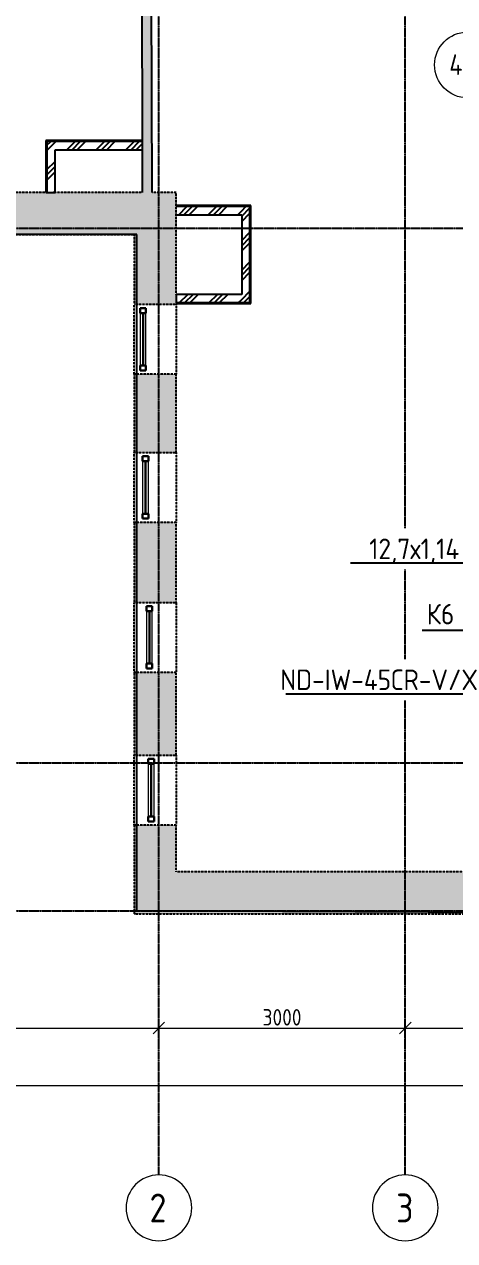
# Model space of a CAD drawing. Header units: millimetres. Extents: x -129048 to 476301, y -5853 to 215316.
# Drawn here: x 321675 to 326917, y -3553 to 11234 of the extents above; entities that cross this region are included whole.
import ezdxf
from ezdxf import colors
from ezdxf.entities.mleader import LeaderData, LeaderLine
from ezdxf.math import Vec2, Vec3

# ---------------------------------------------------------------- set-up
doc = ezdxf.new("R2010")
doc.units = ezdxf.units.MM
doc.linetypes.add('ADSK_Линия сетки', pattern=[25, 20, -2.5, 0, -2.5])
doc.linetypes.add('ADSK_Снесено', pattern=[4.5, 3, -1.5])
for name, color, linetype, lineweight, true_color in [('_ Окна', 5, 'Continuous', 30, 0x0000ff), ('Стены внутренние', 5, 'Continuous', 18, 0x0000ff), ('Стены наружные', 1, 'ADSK_Снесено', 18, 0xff0000), ('Стены штриховка', 5, 'Continuous', 18, 0x0000ff)]:
    doc.layers.add(name, color=color, linetype=linetype, lineweight=lineweight, true_color=true_color)
for name, color, linetype, lineweight in [('GAZLAITER', 1, 'Continuous', 40), ('Кондеи', 6, 'Continuous', 60), ('Марки помещений', 7, 'Continuous', 20), ('Окна', 251, 'Continuous', 18), ('Оси', 7, 'Continuous', 9)]:
    doc.layers.add(name, color=color, linetype=linetype, lineweight=lineweight)
doc.styles.add('GOST Common', font='GOST Common_0.ttf', dxfattribs={"width": 0.9, "height": 350})
doc.styles.add('GOST Common_1', font='GOST Common_0.ttf', dxfattribs={"width": 0.9, "height": 200})
doc.styles.add('GOST Common_2', font='GOST Common_0.ttf', dxfattribs={"width": 0.9, "height": 250})
doc.styles.add('PIK', font='isocpeur.ttf', dxfattribs={"width": 0.9, "height": 250})
doc.dimstyles.new('ADSK_Основной_2_5_мм', dxfattribs={"dimscale": 304.8, "dimtxt": 251.428749, "dimasz": 0.463911, "dimexe": 0.492126, "dimexo": 0.492126, "dimgap": 0.098425, "dimtad": 1, "dimdec": 1, "dimrnd": 0.1, "dimdsep": 46, "dimtxsty": 'GOST Common_1', "dimblk1": 'OBLIQUE', "dimblk2": 'OBLIQUE', "dimsah": 1, "dimcen": 0.09, "dimdle": 0.492126, "dimazin": 2, "dimtfac": 1, "dimtdec": 4, "dimtix": 1, "dimtmove": 0, "dimatfit": 3, "dimfxl": 1, "dimtvp": 1, "dimtfill": 1, "dimtolj": 1, "dimtzin": 0, "dimlwd": 20, "dimlwe": 20, "dimarcsym": 2})
pattern_1 = [(45, (322754.53, 150), (-179.605, 179.605), []), (45, (322818.03, 150), (0, 359.21), []), (45, (322691.03, 150), (0, 359.21), [])]

# ---------------------------------------------------------------- blocks, each defined once
blk = doc.blocks.new('Витраж-тент со смещением вовне - 60мм 30 сдвиг-V7-04 План 4-го этажа')
at = {"layer": '_ Окна'}
for p, q in [((-379, 25), (-379, -45)), ((-379, 25), (-319, 25)), ((-379, -45), (-379, 25)), ((-319, 25), (-319, -45)), ((379, 25), (319, 25)), ((319, 25), (319, -45)), ((379, -45), (379, 25)), ((379, -45), (379, 25)), ((-319, -45), (-379, -45)), ((-319, -10), (319, -10)), ((319, -45), (379, -45))]:
    blk.add_line(p, q, dxfattribs=at)
at = {"layer": 'Окна'}
for p, q in [((319, 25), (-319, 25)), ((-319, -45), (319, -45))]:
    blk.add_line(p, q, dxfattribs=at)
blk = doc.blocks.new('Ось сетки - Круг_Ø8 мм-6577-04 План 4-го этажа')
at = {"layer": 'Оси', "lineweight": 20}
for start, end in [(360, 180), (180, 360)]:
    blk.add_arc((0, 0), 4, start, end, dxfattribs=at)
blk = doc.blocks.new('ADSK_Марка_Помещение_ОдноЗначение - Номер-247393-04 План 4-го этажа')
at = {"layer": 'Марки помещений'}
blk.add_circle((0, 0), 4, dxfattribs=at)
blk = doc.blocks.new('_Oblique')
at = {"color": 0, "linetype": 'ByBlock', "lineweight": -2}
blk.add_line((-0.5, -0.5), (0.5, 0.5), dxfattribs=at)
blk = doc.blocks.new('*D2676')
at = {"color": 0, "lineweight": 20, "transparency": 16777216}
for p, q in [((316664, -968), (323464, -968)), ((316814, -1018), (316814, -1118)), ((323314, -1018), (323314, -1118))]:
    blk.add_line(p, q, dxfattribs=at)
at = {"layer": 'Defpoints', "color": 0, "transparency": 16777216}
for p in [(316814, -868), (323314, -868), (323314, -968)]:
    blk.add_point(p, dxfattribs=at)
at = {"color": 0, "lineweight": 20, "transparency": 16777216, "xscale": 141.4, "yscale": 141.4, "zscale": 141.4, "rotation": 180}
blk.add_blockref('_Oblique', (316814, -968), dxfattribs=at)
at = {"color": 0, "lineweight": 20, "transparency": 16777216, "xscale": 141.4, "yscale": 141.4, "zscale": 141.4}
blk.add_blockref('_Oblique', (323314, -968), dxfattribs=at)
at = {"color": 0, "lineweight": 25, "transparency": 16777216, "insert": (320064, -838), "char_height": 200, "width": 756.84, "attachment_point": 5, "style": 'GOST Common_1', "bg_fill": 3, "box_fill_scale": 1.1, "bg_fill_color": 256, "bg_fill_true_color": 13158600, "bg_fill_transparency": 0}
blk.add_mtext('\\A1;6500', dxfattribs=at)
blk = doc.blocks.new('*D2677')
at = {"color": 0, "lineweight": 20, "transparency": 16777216}
for p, q in [((323164, -968), (326464, -968)), ((323314, -1018), (323314, -1118)), ((326314, -1018), (326314, -1118))]:
    blk.add_line(p, q, dxfattribs=at)
at = {"layer": 'Defpoints', "color": 0, "transparency": 16777216}
for p in [(323314, -868), (326314, -868), (326314, -968)]:
    blk.add_point(p, dxfattribs=at)
at = {"color": 0, "lineweight": 20, "transparency": 16777216, "xscale": 141.4, "yscale": 141.4, "zscale": 141.4, "rotation": 180}
blk.add_blockref('_Oblique', (323314, -968), dxfattribs=at)
at = {"color": 0, "lineweight": 20, "transparency": 16777216, "xscale": 141.4, "yscale": 141.4, "zscale": 141.4}
blk.add_blockref('_Oblique', (326314, -968), dxfattribs=at)
at = {"color": 0, "lineweight": 25, "transparency": 16777216, "insert": (324814, -838), "char_height": 200, "width": 756.84, "attachment_point": 5, "style": 'GOST Common_1', "bg_fill": 3, "box_fill_scale": 1.1, "bg_fill_color": 256, "bg_fill_true_color": 13158600, "bg_fill_transparency": 0}
blk.add_mtext('\\A1;3000', dxfattribs=at)
blk = doc.blocks.new('*D2678')
at = {"color": 0, "lineweight": 20, "transparency": 16777216}
for p, q in [((326164, -968), (330614, -968)), ((326314, -1018), (326314, -1118)), ((330464, -1018), (330464, -1118))]:
    blk.add_line(p, q, dxfattribs=at)
at = {"layer": 'Defpoints', "color": 0, "transparency": 16777216}
for p in [(326314, -868), (330464, -868), (330464, -968)]:
    blk.add_point(p, dxfattribs=at)
at = {"color": 0, "lineweight": 20, "transparency": 16777216, "xscale": 141.4, "yscale": 141.4, "zscale": 141.4, "rotation": 180}
blk.add_blockref('_Oblique', (326314, -968), dxfattribs=at)
at = {"color": 0, "lineweight": 20, "transparency": 16777216, "xscale": 141.4, "yscale": 141.4, "zscale": 141.4}
blk.add_blockref('_Oblique', (330464, -968), dxfattribs=at)
at = {"color": 0, "lineweight": 25, "transparency": 16777216, "insert": (328389, -838), "char_height": 200, "width": 726.16, "attachment_point": 5, "style": 'GOST Common_1', "bg_fill": 3, "box_fill_scale": 1.1, "bg_fill_color": 256, "bg_fill_true_color": 13158600, "bg_fill_transparency": 0}
blk.add_mtext('\\A1;4150', dxfattribs=at)
blk = doc.blocks.new('*D2694')
at = {"color": 0, "lineweight": 20, "transparency": 16777216}
for p, q in [((316664, -1668), (378814, -1668)), ((316814, -1718), (316814, -1818)), ((378664, -1718), (378664, -1818))]:
    blk.add_line(p, q, dxfattribs=at)
at = {"layer": 'Defpoints', "color": 0, "transparency": 16777216}
for p in [(316814, -1568), (378664, -1568), (378664, -1668)]:
    blk.add_point(p, dxfattribs=at)
at = {"color": 0, "lineweight": 20, "transparency": 16777216, "xscale": 141.4, "yscale": 141.4, "zscale": 141.4, "rotation": 180}
blk.add_blockref('_Oblique', (316814, -1668), dxfattribs=at)
at = {"color": 0, "lineweight": 20, "transparency": 16777216, "xscale": 141.4, "yscale": 141.4, "zscale": 141.4}
blk.add_blockref('_Oblique', (378664, -1668), dxfattribs=at)
at = {"color": 0, "lineweight": 25, "transparency": 16777216, "insert": (347739, -1538), "char_height": 200, "width": 889.8, "attachment_point": 5, "style": 'GOST Common_1', "bg_fill": 3, "box_fill_scale": 1.1, "bg_fill_color": 256, "bg_fill_true_color": 13158600, "bg_fill_transparency": 0}
blk.add_mtext('\\A1;61850', dxfattribs=at)

msp = doc.modelspace()

# ---------------------------------------------------------------- hatches: boundary and pattern name
at = {"layer": 'Стены внутренние', "lineweight": 25, "true_color": 0x636466}
msp.add_hatch(color=251, dxfattribs=at).paths.add_polyline_path([(323232.76956, 9189.25245), (323223.90373, 12521.95083), (323103.90416, 12521.62636), (323112.76913, 9189.25245)])
h = msp.add_hatch(dxfattribs=at)
h.set_pattern_fill('FP_1', color=251, style=0, pattern_type=2)
h.set_pattern_definition(pattern_1)
h.paths.add_polyline_path([(321951.76748, 9189.25245), (322051.76748, 9189.25245), (322051.76748, 9810.33716), (321951.76748, 9810.33716), (321951.76748, 9683.51984)])
h = msp.add_hatch(dxfattribs=at)
h.set_pattern_fill('FP_1', color=251, style=0, pattern_type=2)
h.set_pattern_definition(pattern_1)
h.paths.add_polyline_path([(323103.90416, 9710.33716), (323111.38292, 9710.33716), (323111.11689, 9810.33716), (322051.76748, 9810.33716), (322051.76748, 9710.33716)])
h = msp.add_hatch(dxfattribs=at)
h.set_pattern_fill('FP_1', color=251, style=0, pattern_type=2)
h.set_pattern_definition(pattern_1)
h.paths.add_polyline_path([(324322.91266, 8918.06061), (324322.91266, 9018.06061), (323525.32804, 9018.06061), (323525.32804, 8918.06061)])
h = msp.add_hatch(dxfattribs=at)
h.set_pattern_fill('FP_1', color=251, style=0, pattern_type=2)
h.set_pattern_definition(pattern_1)
h.paths.add_polyline_path([(324422.91266, 7851.38518), (324422.91266, 9018.06061), (324322.91266, 9018.06061), (324322.91266, 7851.38518)])
h = msp.add_hatch(dxfattribs=at)
h.set_pattern_fill('FP_1', color=251, style=0, pattern_type=2)
h.set_pattern_definition(pattern_1)
h.paths.add_polyline_path([(324322.91266, 7851.38518), (324322.91266, 7951.38518), (323525.32804, 7951.38518), (323525.32804, 7851.38518)])
at = {"layer": 'Стены наружные', "lineweight": 25, "true_color": 0x636466}
for points in [[(323352.51998, 8679.25245), (323525.32804, 8679.25245), (323525.32804, 9189.25245), (316613.4925, 9189.25245), (316613.4925, 8679.25245), (323270.16168, 8679.25245)], [(323525.32804, 422.0206), (331027.53199, 422.0206), (331027.53199, 932.0206), (323525.32804, 932.0206), (323525.32804, 805.4176)]]:
    msp.add_hatch(color=251, dxfattribs=at).paths.add_polyline_path(points)
h = msp.add_hatch(color=251, dxfattribs=at)
h.paths.add_polyline_path([(323457.14692, 422.0206), (323525.32804, 422.0206), (323525.32804, 1498.76228), (323015.32804, 1498.76228), (323015.32804, 422.0206), (323352.51998, 422.0206)])
h.paths.add_polyline_path([(323525.32804, 2348.76228), (323525.32804, 3356.06065), (323015.32804, 3356.06065), (323015.32804, 2348.76228), (323457.14692, 2348.76228)])
h.paths.add_polyline_path([(323410.13803, 4206.06065), (323525.32804, 4206.06065), (323525.32804, 5178.61193), (323015.32804, 5178.61193), (323015.32804, 4206.06065), (323352.51998, 4206.06065)])
h.paths.add_polyline_path([(323525.32804, 6028.61193), (323525.32804, 6980.72217), (323015.32804, 6980.72217), (323015.32804, 6028.61193), (323457.14692, 6028.61193)])
h.paths.add_polyline_path([(323352.51998, 7830.72217), (323525.32804, 7830.72217), (323525.32804, 8679.25245), (323015.32804, 8679.25245), (323015.32804, 7830.72217), (323265.59042, 7830.72217)])

# ---------------------------------------------------------------- linework, layer by layer
at = {"linetype": 'ADSK_Линия сетки', "lineweight": 25}
for p, q in [((323314.44493, -2753.38365), (323314.44493, 44571.85247)), ((326314.44493, -2753.38365), (326314.44493, 44571.85247)), ((311668.30983, 8756.78828), (379896.25284, 8756.78828)), ((311668.30983, 2256.78828), (379896.25284, 2256.78828)), ((311668.30983, 456.78828), (379896.25284, 456.78828))]:
    msp.add_line(p, q, dxfattribs=at)
at = {"color": 251, "lineweight": 25, "true_color": 0x636466}
msp.add_lwpolyline([(323045.03328, 8679.25245), (316613.4925, 8679.25245), (316475.78335, 43878.86858), (326698.0336, 43878.86858), (326698.0336, 21068.63165), (326084.6294, 21068.63165), (326136.16785, 13231.21845)], dxfattribs=at)
at = {"layer": 'Стены внутренние', "color": 251, "lineweight": 25, "true_color": 0x636466}
for p, q in [((323103.90416, 12521.6316), (323111.08497, 9822.33716)), ((323232.76956, 9189.25245), (323223.90373, 12521.95083)), ((321939.76748, 9822.33716), (321939.76748, 9189.25245)), ((323111.08497, 9822.33716), (321939.76748, 9822.33716)), ((323111.09029, 9820.33716), (323112.76913, 9189.25245)), ((322051.76748, 9189.25245), (322051.76748, 9710.33716)), ((322051.76748, 9710.33716), (323111.38292, 9710.33716)), ((321941.76748, 9189.25245), (322051.76748, 9189.25245)), ((324434.91266, 9030.06061), (323525.32804, 9030.06061)), ((324434.91266, 7839.38518), (324434.91266, 9030.06061)), ((323525.32804, 8918.06061), (324322.91266, 8918.06061)), ((324322.91266, 8918.06061), (324322.91266, 7951.38518)), ((324322.91266, 7951.38518), (323525.32804, 7951.38518)), ((323525.32804, 7951.38518), (323525.32804, 7841.38518)), ((323525.32804, 7839.38518), (324434.91266, 7839.38518))]:
    msp.add_line(p, q, dxfattribs=at)
at = {"layer": 'Стены наружные', "color": 251, "lineweight": 25, "true_color": 0x636466}
for p, q in [((321939.76748, 9189.25245), (317123.4925, 9189.25245)), ((323112.76913, 9189.25245), (322051.76748, 9189.25245)), ((323525.32804, 9189.25245), (323232.76956, 9189.25245)), ((323525.32804, 7951.38518), (323525.32804, 9189.25245)), ((316613.4925, 8679.25245), (323015.32804, 8679.25245)), ((323015.32804, 8679.25245), (323015.32804, 7830.72217)), ((323525.32804, 7830.72217), (323525.32804, 7839.38518)), ((323015.32804, 7830.72217), (323525.32804, 7830.72217)), ((323015.32804, 6980.72217), (323015.32804, 7830.72217)), ((323525.32804, 7830.72217), (323525.32804, 6980.72217)), ((323015.32804, 6980.72217), (323015.32804, 6028.61193)), ((323525.32804, 6980.72217), (323015.32804, 6980.72217)), ((323525.32804, 6028.61193), (323525.32804, 6980.72217)), ((323015.32804, 6028.61193), (323525.32804, 6028.61193)), ((323015.32804, 5178.61193), (323015.32804, 6028.61193)), ((323525.32804, 6028.61193), (323525.32804, 5178.61193)), ((323015.32804, 5178.61193), (323015.32804, 4206.06065)), ((323525.32804, 5178.61193), (323015.32804, 5178.61193)), ((323525.32804, 4206.06065), (323525.32804, 5178.61193)), ((323015.32804, 4206.06065), (323525.32804, 4206.06065)), ((323015.32804, 3356.06065), (323015.32804, 4206.06065)), ((323525.32804, 4206.06065), (323525.32804, 3356.06065)), ((323015.32804, 3356.06065), (323015.32804, 2348.76228)), ((323525.32804, 3356.06065), (323015.32804, 3356.06065)), ((323525.32804, 2348.76228), (323525.32804, 3356.06065)), ((323015.32804, 2348.76228), (323525.32804, 2348.76228)), ((323015.32804, 1498.76228), (323015.32804, 2348.76228)), ((323525.32804, 2348.76228), (323525.32804, 1498.76228)), ((323015.32804, 1498.76228), (323015.32804, 422.0206)), ((323525.32804, 1498.76228), (323015.32804, 1498.76228)), ((323525.32804, 932.0206), (323525.32804, 1498.76228)), ((328241.41032, 932.0206), (323525.32804, 932.0206)), ((323015.32804, 422.0206), (331027.53199, 422.0206))]:
    msp.add_line(p, q, dxfattribs=at)
at = {"layer": 'Стены штриховка', "color": 251, "lineweight": 25, "true_color": 0x636466}
for p, q in [((323111.09029, 9820.33716), (321939.76748, 9820.33716)), ((321941.76748, 9822.33716), (321941.76748, 9189.25245)), ((321951.76748, 9820.33716), (321951.76748, 9822.33716)), ((321951.76748, 9810.33716), (321951.76748, 9189.25245)), ((323111.11689, 9810.33716), (321951.76748, 9810.33716)), ((323111.09029, 9820.33716), (323111.08497, 9822.33716)), ((321939.76748, 9189.25245), (321941.76748, 9189.25245)), ((324434.91266, 9028.06061), (323525.32804, 9028.06061)), ((324422.91266, 9030.06061), (324422.91266, 9028.06061)), ((324432.91266, 7839.38518), (324432.91266, 9030.06061)), ((324422.91266, 9018.06061), (323525.32804, 9018.06061)), ((324422.91266, 7851.38518), (324422.91266, 9018.06061)), ((323525.32804, 7851.38518), (324422.91266, 7851.38518)), ((323525.32804, 7841.38518), (323525.32804, 7839.38518)), ((323525.32804, 7841.38518), (324434.91266, 7841.38518)), ((324422.91266, 7841.38518), (324422.91266, 7839.38518))]:
    msp.add_line(p, q, dxfattribs=at)

# ---------------------------------------------------------------- block references
at = {"lineweight": 25, "xscale": 99.99999999999993, "yscale": 99.99999999999993, "zscale": 99.99999999999993}
for p in [(323314.44493, -3153.38365), (326314.44493, -3153.38365)]:
    msp.add_blockref('Ось сетки - Круг_Ø8 мм-6577-04 План 4-го этажа', p, dxfattribs=at)
at = {"layer": '_ Окна', "color": 251, "lineweight": 25, "true_color": 0x636466, "rotation": 89.99999999999993}
for p in [(323112.06586, 7405.72217), (323141.54277, 5603.61193), (323188.55228, 3781.06065), (323210.52293, 1923.76228)]:
    msp.add_blockref('Витраж-тент со смещением вовне - 60мм 30 сдвиг-V7-04 План 4-го этажа', p, dxfattribs=at)
at = {"layer": 'Марки помещений', "color": 251, "lineweight": 25, "true_color": 0x636466, "xscale": 99.99999999999993, "yscale": 99.99999999999993, "zscale": 99.99999999999993}
msp.add_blockref('ADSK_Марка_Помещение_ОдноЗначение - Номер-247393-04 План 4-го этажа', (327071.0741, 10740.79814), dxfattribs=at)

# ---------------------------------------------------------------- texts
at = {"lineweight": 25, "char_height": 350, "attachment_point": 1, "style": 'GOST Common'}
for s, insert, width in [('\\fGOST Common|b0|i0|c204|p34|;\\W.9;2', (323200.66427, -2980.85029), 274.177125), ('\\fGOST Common|b0|i0|c204|p34|;\\W.9;3', (326203.36427, -2980.85029), 266.9619375)]:
    msp.add_mtext(s, dxfattribs=dict(at, insert=insert, width=width))
at = {"layer": 'Марки помещений', "color": 251, "lineweight": 25, "true_color": 0x636466, "insert": (326850.11684, 10868.52321), "char_height": 250, "width": 548.35425, "attachment_point": 1, "style": 'GOST Common_2'}
msp.add_mtext('401', dxfattribs=at)

# ---------------------------------------------------------------- next in the draw order: dimensions: what is measured, and where the dimension line sits
at = {"lineweight": 25}
for base, p1, p2, override, picture, middle in [((323314.44493, -967.89416), (316814.44493, -867.90926), (323314.44493, -867.90926), {"dimpost": '<>', "dimfxl": 6500}, '*D2676', (320064.44493, -837.89416)), ((378664.44493, -1667.89416), (316814.44493, -1567.90926), (378664.44493, -1567.90926), {"dimpost": '<>', "dimfxl": 61850}, '*D2694', (347739.44493, -1537.89416))]:
    dim = msp.add_linear_dim(base=base, p1=p1, p2=p2, dimstyle='ADSK_Основной_2_5_мм', override=override, dxfattribs=at)
    dim.commit()
    dim.dimension.update_dxf_attribs({"geometry": picture, "text_midpoint": middle})

# ---------------------------------------------------------------- next in the draw order: dimensions: what is measured, and where the dimension line sits
dim = msp.add_linear_dim(base=(326314.44493, -967.89416), p1=(323314.44493, -867.90926), p2=(326314.44493, -867.90926), dimstyle='ADSK_Основной_2_5_мм', override={"dimpost": '<>', "dimfxl": 3000}, dxfattribs=at)
dim.commit()
dim.dimension.update_dxf_attribs({"geometry": '*D2677', "text_midpoint": (324814.44493, -837.89416)})

# ---------------------------------------------------------------- next in the draw order: dimensions: what is measured, and where the dimension line sits
dim = msp.add_linear_dim(base=(330464.44493, -967.89416), p1=(326314.44493, -867.90926), p2=(330464.44493, -867.90926), dimstyle='ADSK_Основной_2_5_мм', override={"dimpost": '<>', "dimfxl": 4150}, dxfattribs=at)
dim.commit()
dim.dimension.update_dxf_attribs({"geometry": '*D2678', "text_midpoint": (328389.44493, -837.89416)})

# ---------------------------------------------------------------- next in the draw order: linework, layer by layer
at = {"color": 251, "lineweight": 25, "true_color": 0x636466}
msp.add_lwpolyline([(368787.74668, 21084.05859), (368787.74668, 43909.20652), (378787.15222, 43909.20652), (378968.4838, 8682.30207), (372687.93529, 8682.30207), (372687.93529, 300.23165), (364791.46628, 300.23165), (364791.46628, 2256.78828), (353990.50813, 2336.47811), (354090.93005, 2335.73719), (354090.93005, -2582.56685), (341727.17826, -2582.56685), (341727.17826, 2336.47811), (331027.53199, 2336.47811), (331027.53199, 422.0206), (323045.03328, 456.78828), (323045.03328, 8679.25245)], dxfattribs=at)

# ---------------------------------------------------------------- next in the draw order: leaders
at = {"layer": 'Кондеи', "color": 18, "lineweight": 25, "ltscale": 10, "true_color": 0x000000}
ml = msp.add_multileader_mtext('Standard', dxfattribs=at)
ml.set_content('ND-IW-45СR-V/X', color=250, style='PIK')
ml.set_leader_properties()
ml.build(insert=Vec2(0, 0))
ml.multileader.update_dxf_attribs({"text_left_attachment_type": 6, "text_right_attachment_type": 6, "dogleg_length": 0.36, "arrow_head_size": 0.18})
ctx = ml.context
ctx.base_point, ctx.char_height, ctx.arrow_head_size, ctx.landing_gap_size, ctx.plane_origin = Vec3(324860.20455, 3090.6239), 250, 0.18, 0.09, Vec3(328473.46273, 3040.27973)
ctx.left_attachment, ctx.right_attachment, ctx.text_align_type = 6, 6, 2
notes = []
notes.append((ctx, [(0, (1, 1, 0), (327200.74455, 3090.6239), (-1, 0), 0.36, [(0, [(328473.46273, 3040.27973)], 0, [])])]))
ctx.mtext.insert, ctx.mtext.alignment, ctx.mtext.flow_direction = Vec3(327200.29455, 3390.6239), 3, 5
ctx.mtext.has_bg_fill, ctx.mtext.bg_color, ctx.mtext.bg_scale_factor, ctx.mtext.bg_transparency, ctx.mtext.use_window_bg_color = 1, -1027028792, 1.5, 0, 1
for ctx, leaders in notes:
    for number, flags, end, landing, length, lines in leaders:
        leader = LeaderData()
        leader.index, (leader.has_last_leader_line, leader.has_dogleg_vector, leader.attachment_direction) = number, flags
        leader.last_leader_point, leader.dogleg_vector, leader.dogleg_length = Vec3(end), Vec3(landing), length
        for number, points, colour, breaks in lines:
            line = LeaderLine()
            line.index, line.vertices, line.color, line.breaks = number, Vec3.list(points), colors.encode_raw_color(colour), breaks
            leader.lines.append(line)
        ctx.leaders.append(leader)

# ---------------------------------------------------------------- next in the draw order: leaders
at = {"layer": 'GAZLAITER', "color": 18, "lineweight": 25, "ltscale": 10, "true_color": 0x000000}
ml = msp.add_multileader_mtext('Standard', dxfattribs=at)
ml.set_content('12,7х1,14 мм', color=250, style='PIK')
ml.set_leader_properties()
ml.build(insert=Vec2(0, 0))
ml.multileader.update_dxf_attribs({"text_left_attachment_type": 6, "text_right_attachment_type": 6, "dogleg_length": 0.36, "arrow_head_size": 0.18})
ctx = ml.context
ctx.base_point, ctx.char_height, ctx.arrow_head_size, ctx.landing_gap_size, ctx.plane_origin = Vec3(325915.06727, 4682.70748), 250, 0.18, 0.09, Vec3(327898.02682, 4281.14867)
ctx.left_attachment, ctx.right_attachment, ctx.text_align_type = 6, 6, 2
notes = []
notes.append((ctx, [(0, (1, 1, 0), (327513.10727, 4682.70748), (-1, 0), 0.36, [(0, [(329309.29776, 3423.12388)], 0, [])])]))
ctx.mtext.insert, ctx.mtext.alignment, ctx.mtext.flow_direction = Vec3(327512.65727, 4982.70748), 3, 5
ctx.mtext.has_bg_fill, ctx.mtext.bg_color, ctx.mtext.bg_scale_factor, ctx.mtext.bg_transparency, ctx.mtext.use_window_bg_color = 1, -1027028792, 1.5, 0, 1
for ctx, leaders in notes:
    for number, flags, end, landing, length, lines in leaders:
        leader = LeaderData()
        leader.index, (leader.has_last_leader_line, leader.has_dogleg_vector, leader.attachment_direction) = number, flags
        leader.last_leader_point, leader.dogleg_vector, leader.dogleg_length = Vec3(end), Vec3(landing), length
        for number, points, colour, breaks in lines:
            line = LeaderLine()
            line.index, line.vertices, line.color, line.breaks = number, Vec3.list(points), colors.encode_raw_color(colour), breaks
            leader.lines.append(line)
        ctx.leaders.append(leader)

# ---------------------------------------------------------------- next in the draw order: leaders
ml = msp.add_multileader_mtext('Standard', dxfattribs=at)
ml.set_content('{\\C256;\\c0;К6 раб}', color=2, style='PIK')
ml.set_leader_properties()
ml.build(insert=Vec2(0, 0))
ml.multileader.update_dxf_attribs({"text_left_attachment_type": 6, "text_right_attachment_type": 6, "dogleg_length": 0.36, "arrow_head_size": 0.18})
ctx = ml.context
ctx.base_point, ctx.char_height, ctx.arrow_head_size, ctx.landing_gap_size, ctx.plane_origin = Vec3(326595.46694, 3863.93645), 250, 0.18, 0.09, Vec3(328710.02165, 3040.27973)
ctx.left_attachment, ctx.right_attachment, ctx.text_align_type = 6, 6, 2
notes = []
notes.append((ctx, [(1, (1, 1, 0), (327518.6774, 3863.93645), (-1, 0), 0.36, [(0, [(328560.6391, 3189.66228)], 0, [])])]))
ctx.mtext.insert, ctx.mtext.alignment, ctx.mtext.flow_direction = Vec3(327518.2274, 4188.93645), 3, 5
for ctx, leaders in notes:
    for number, flags, end, landing, length, lines in leaders:
        leader = LeaderData()
        leader.index, (leader.has_last_leader_line, leader.has_dogleg_vector, leader.attachment_direction) = number, flags
        leader.last_leader_point, leader.dogleg_vector, leader.dogleg_length = Vec3(end), Vec3(landing), length
        for number, points, colour, breaks in lines:
            line = LeaderLine()
            line.index, line.vertices, line.color, line.breaks = number, Vec3.list(points), colors.encode_raw_color(colour), breaks
            leader.lines.append(line)
        ctx.leaders.append(leader)

doc.saveas('drawing.dxf')
